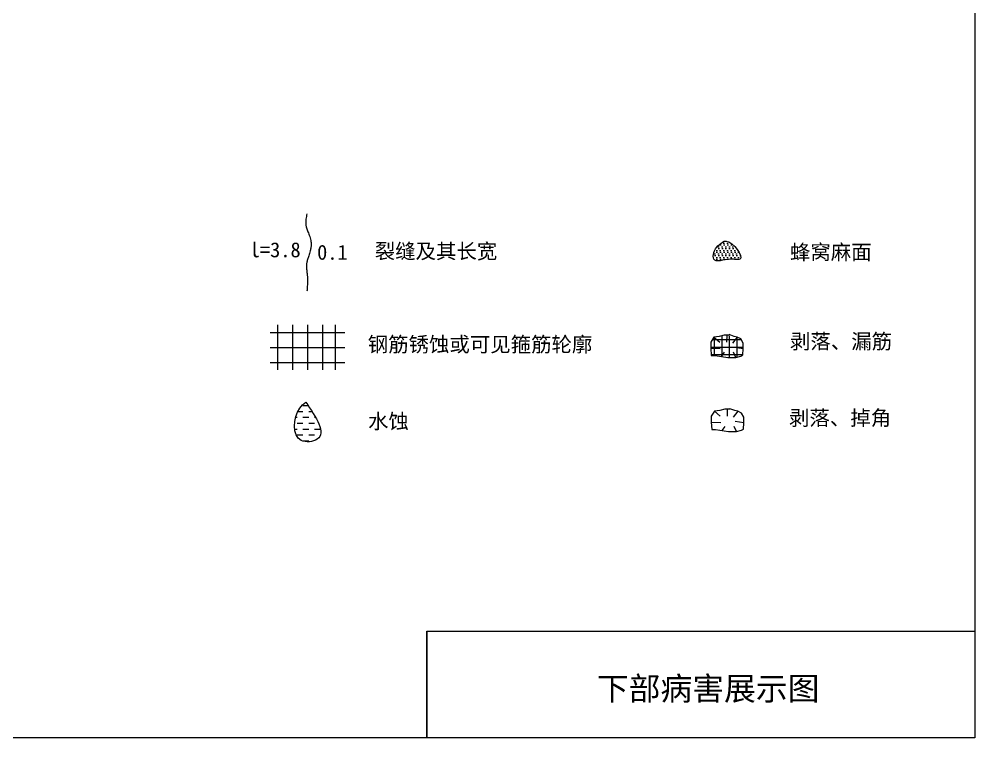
# Model space of a CAD drawing. Header units: millimetres. Extents: x 0 to 530, y -2790 to -99.
# Drawn here: x 287.2 to 530.2, y -930 to -747.2 of the extents above; entities that cross this region are included whole.
import ezdxf

# ---------------------------------------------------------------- set-up
doc = ezdxf.new("R2010")
doc.units = ezdxf.units.MM
for name, color, linetype in [('加固措施', 7, 'Continuous'), ('图层1', 7, 'Continuous'), ('病害', 5, 'Continuous')]:
    doc.layers.add(name, color=color, linetype=linetype)
doc.styles.get("Standard").update_dxf_attribs({"font": 'simsun.ttc', "height": 4.25})

# ---------------------------------------------------------------- blocks, each defined once
blk = doc.blocks.new('adfsd')
at = {"lineweight": -2, "ltscale": 0.5}
for p, q in [((1140.8968, -3083.6944), (1140.9363, -3083.7288)), ((1140.9831, -3083.682), (1140.9811, -3083.7288)), ((1141.0531, -3083.6944), (1141.0217, -3083.7349)), ((1140.8762, -3083.7683), (1140.9404, -3083.7694)), ((1140.9482, -3083.8238), (1140.9689, -3083.7958)), ((1141.0448, -3083.83), (1141.0278, -3083.7958)), ((1141.0942, -3083.7725), (1141.036, -3083.7633))]:
    blk.add_line(p, q, dxfattribs=at)
blk.add_lwpolyline([(1140.9996, -3083.682), (1140.9667, -3083.682), (1140.9338, -3083.6903), (1140.8968, -3083.6944), (1140.8762, -3083.7272), (1140.8762, -3083.7683), (1140.8803, -3083.8177), (1140.905, -3083.8177), (1140.9914, -3083.83), (1141.0448, -3083.83), (1141.0777, -3083.8218), (1141.0901, -3083.8136), (1141.0942, -3083.7725), (1141.0942, -3083.7355), (1141.0777, -3083.7067), (1141.0531, -3083.6944), (1141.0325, -3083.6903), (1140.9996, -3083.6779)], dxfattribs=at)

msp = doc.modelspace()

# ---------------------------------------------------------------- hatches: boundary and pattern name
at = {"layer": '加固措施', "lineweight": -2}
h = msp.add_hatch(dxfattribs=at)
h.set_pattern_fill('DOTS', scale=0.761211)
h.set_pattern_definition([(0, (-3146.7425, -173.572), (0.45993196, 0.91986392), [0, -0.91986392])])
edge = h.paths.add_edge_path()
edge.add_spline(control_points=[(466.5, -803.64), (465.37, -804.42), (463.76, -805.53), (463.58, -809.62), (467.38, -807.74), (472.55, -809.21), (468.71, -803.55), (466.63, -803.64), (466.5, -803.64)], knot_values=[0, 0, 0, 0, 5.205471, 7.397577, 12.944796, 16.169923, 23.88441, 24.400432, 24.400432, 24.400432, 24.400432], degree=3, periodic=0)
h = msp.add_hatch(dxfattribs=at)
h.set_pattern_fill('DASH', color=256, scale=0.68509)
h.set_pattern_definition([(0, (-2589.7005, -131.6949), (1.49017954, 1.49017954), [1.4901795, -1.4901795])])
edge = h.paths.add_edge_path()
edge.add_spline(control_points=[(360.1, -844.58), (359.56, -845.06), (357.02, -847.31), (356.34, -855.5), (366.54, -854.05), (362.77, -848.5), (360.1, -844.58)], knot_values=[0, 0, 0, 0, 3.237042, 15.187225, 21.182779, 35.601669, 35.601669, 35.601669, 35.601669], degree=3, periodic=0)
at = {"layer": '病害', "lineweight": -2}
h = msp.add_hatch(dxfattribs=at)
h.set_pattern_fill('DOTS', color=4, scale=0.761211, style=0)
h.set_pattern_definition([(0, (-5550.8623, -516.2597), (0.45993196, 0.91986392), [0, -0.91986392])])
edge = h.paths.add_edge_path()
edge.add_spline(control_points=[(466.5, -803.64), (465.37, -804.42), (463.76, -805.53), (463.58, -809.62), (467.38, -807.74), (472.55, -809.21), (468.71, -803.55), (466.63, -803.64), (466.5, -803.64)], knot_values=[0, 0, 0, 0, 1.041094, 1.479515, 2.588959, 3.233985, 4.776882, 4.880086, 4.880086, 4.880086, 4.880086], degree=3, periodic=0)

# ---------------------------------------------------------------- linework, layer by layer
at = {"color": 0}
for p, q in [((530.24, -564.41), (530.24, -930)), ((390.91, -930), (390.91, -902.82)), ((390.91, -902.82), (530.24, -902.82)), ((530.24, -930), (0, -930))]:
    msp.add_line(p, q, dxfattribs=at)
at = {"color": 1}
for p, q in [((352.93, -824.98), (352.93, -836.4)), ((356.74, -824.98), (356.74, -836.4)), ((360.55, -824.98), (360.55, -836.4)), ((364.35, -824.98), (364.35, -836.4)), ((367.61, -824.95), (367.61, -836.37)), ((351.03, -826.88), (370.06, -826.88)), ((463.45, -828.7), (470.83, -828.7)), ((463.98, -828.06), (463.98, -832.77)), ((465.89, -827.75), (465.89, -833.01)), ((467.79, -827.75), (467.79, -833.24)), ((469.69, -828.05), (469.69, -833.18)), ((351.03, -830.69), (370.06, -830.69)), ((463.06, -830.61), (471.36, -830.61)), ((463.2, -832.51), (471.21, -832.51)), ((351.03, -834.5), (370.06, -834.5))]:
    msp.add_line(p, q, dxfattribs=at)
at = {"color": 0}
msp.add_lwpolyline([(0, -564.41), (530.24, -564.41), (530.24, -930), (0, -930)], dxfattribs=at)
at = {"lineweight": -2}
msp.add_open_spline([(466.5, -803.64), (465.37, -804.42), (463.76, -805.53), (463.58, -809.62), (467.38, -807.74), (472.55, -809.21), (468.71, -803.55), (466.63, -803.64), (466.5, -803.64)], degree=3, knots=[0, 0, 0, 0, 3.962461, 5.631115, 9.853718, 12.30872, 18.18107, 18.573871, 18.573871, 18.573871, 18.573871], dxfattribs=at)
at = {"layer": '加固措施', "lineweight": -2}
msp.add_open_spline([(360.1, -844.58), (359.56, -845.06), (357.02, -847.31), (356.34, -855.5), (366.54, -854.05), (362.77, -848.5), (360.1, -844.58)], degree=3, knots=[0, 0, 0, 0, 2.217654, 10.404596, 14.512083, 24.390306, 24.390306, 24.390306, 24.390306], dxfattribs=at)
at = {"layer": '图层1', "lineweight": -2}
msp.add_open_spline([(360.38, -796.74), (360.34, -796.98), (360.29, -797.21), (360.18, -797.91), (360.12, -798.35), (360.09, -798.97), (360.09, -799.17), (360.12, -799.48), (360.13, -799.6), (360.17, -799.83), (360.2, -799.94), (360.3, -800.36), (360.42, -800.68), (360.69, -801.39), (360.85, -801.77), (361.15, -802.6), (361.29, -803.05), (361.43, -803.83), (361.46, -804.13), (361.47, -804.73), (361.44, -805.02), (361.37, -805.57), (361.31, -805.84), (361.19, -806.35), (361.12, -806.59), (360.93, -807.2), (360.8, -807.55), (360.59, -808.21), (360.49, -808.52), (360.39, -808.94), (360.36, -809.08), (360.33, -809.31), (360.31, -809.41), (360.3, -809.63), (360.29, -809.75), (360.28, -810.16), (360.3, -810.48), (360.35, -811.17), (360.39, -811.54), (360.46, -812.18), (360.48, -812.44), (360.52, -812.95), (360.53, -813.18), (360.54, -813.64), (360.54, -813.87), (360.53, -814.54), (360.5, -814.98), (360.45, -815.74), (360.42, -816.06), (360.4, -816.38)], degree=3, knots=[0, 0, 0, 0, 0.93103, 0.93103, 2.904338, 2.904338, 3.933552, 3.933552, 4.598026, 4.598026, 5.2625, 5.2625, 6.799065, 6.799065, 8.335629, 8.335629, 9.872194, 9.872194, 10.744529, 10.744529, 11.616864, 11.616864, 12.4892, 12.4892, 13.361535, 13.361535, 14.755665, 14.755665, 16.149795, 16.149795, 16.835641, 16.835641, 17.410365, 17.410365, 17.98509, 17.98509, 19.45733, 19.45733, 20.929571, 20.929571, 21.910052, 21.910052, 22.722819, 22.722819, 23.535585, 23.535585, 25.161117, 25.161117, 26.428502, 26.428502, 26.428502, 26.428502], dxfattribs=at)
at = {"layer": '病害', "color": 5}
for p, q in [((390.91, -902.82), (530.24, -902.82)), ((390.91, -902.82), (390.91, -930)), ((530.24, -902.82), (530.24, -930))]:
    msp.add_line(p, q, dxfattribs=at)

# ---------------------------------------------------------------- block references
at = {"xscale": 38.06053851010397, "yscale": 38.06053851010397, "zscale": 38.06053851010397}
for p in [(-42959.3, 116538.99), (-42959.14, 116520.16)]:
    msp.add_blockref('adfsd', p, dxfattribs=at)

# ---------------------------------------------------------------- texts
at = {"layer": '图层1'}
msp.add_text('下部病害展示图', height=5.93, dxfattribs=at).set_placement((434.11, -920.42))
at = {"layer": '图层1', "attachment_point": 1}
for s, insert, char_height in [('l=3.8', (345.86, -803.97), 3.806), ('裂缝及其长宽', (377.65, -804.32), 3.806), ('蜂窝麻面', (483.22, -804.56), 3.806), ('0.1', (362.99, -804.6), 3.806), ('钢筋锈蚀或可见箍筋轮廓', (375.86, -828.02), 3.8061), ('剥落、漏筋', (483.22, -827.26), 3.806), ('水蚀', (375.93, -847.58), 3.806), ('剥落、掉角', (482.98, -846.71), 3.806)]:
    msp.add_mtext(s, dxfattribs=dict(at, insert=insert, char_height=char_height))

doc.saveas('drawing.dxf')
